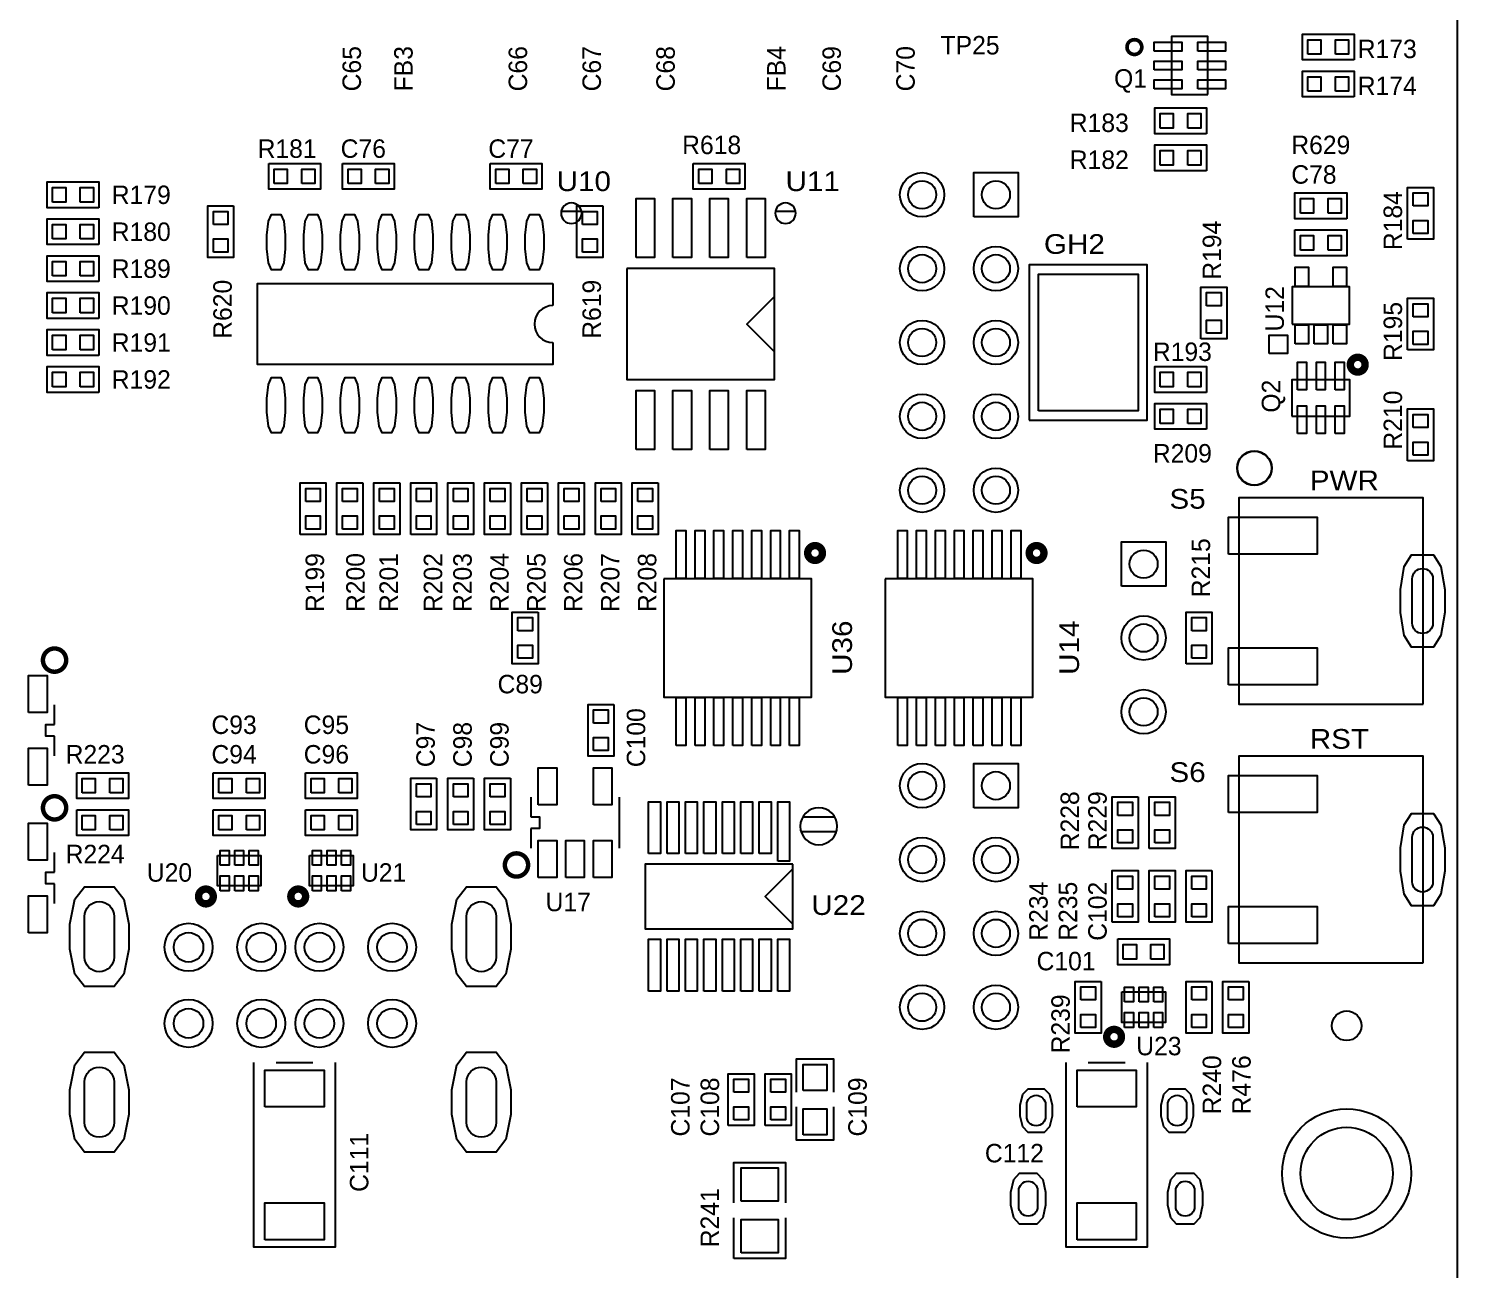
# Model space of a CAD drawing. Extents: x -13981 to 19531, y -9981 to 12034.
# Drawn here: x -3706 to 2100, y -2598 to 2442 of the extents above; entities that cross this region are included whole.
import ezdxf

# ---------------------------------------------------------------- set-up
doc = ezdxf.new("R2010")
doc.units = 0
doc.header["$MEASUREMENT"] = 0
doc.layers.get('0').update_dxf_attribs({"color": 1, "linetype": 'CONTINUOUS'})
doc.layers.add('1', color=3, linetype='CONTINUOUS')

# ---------------------------------------------------------------- blocks, each defined once
blk = doc.blocks.new('FIGURE_OBLONG')
blk.add_lwpolyline([(-0.5, -0.125), (-0.5, 0.125), (-0.416, 0.375), (-0.25, 0.5), (0.25, 0.5), (0.416, 0.375), (0.5, 0.125), (0.5, -0.125), (0.416, -0.375), (0.25, -0.5), (-0.25, -0.5), (-0.416, -0.375)], close=True)
blk = doc.blocks.new('FIGURE_CIRCLE')
blk.add_circle((0, 0), 0.5)
blk = doc.blocks.new('FIGURE_SQUARE')
blk.add_lwpolyline([(-0.5, -0.5), (-0.5, 0.5), (0.5, 0.5), (0.5, -0.5)], close=True)

msp = doc.modelspace()

# ---------------------------------------------------------------- linework, layer by layer
at = {"layer": '1'}
for points in [[(-10500, -2658.0002), (2100, -2658.0002), (2100, 9941.9998), (-10500, 9941.9998)], [(1086.33, 2173.8898), (1086.33, 2410.1098), (938.67, 2410.1098), (938.67, 2173.8898)], [(1680, 2314.4998), (1470, 2314.4998), (1470, 2419.4998), (1680, 2419.4998)], [(1680, 2164.4998), (1470, 2164.4998), (1470, 2269.4998), (1680, 2269.4998)], [(1080, 2014.4998), (870, 2014.4998), (870, 2119.4998), (1080, 2119.4998)], [(1080, 1864.4998), (870, 1864.4998), (870, 1969.4998), (1080, 1969.4998)], [(-2730, 1894.4998), (-2520, 1894.4998), (-2520, 1789.4998), (-2730, 1789.4998)], [(-2430, 1894.4998), (-2220, 1894.4998), (-2220, 1789.4998), (-2430, 1789.4998)], [(-1830, 1894.4998), (-1620, 1894.4998), (-1620, 1789.4998), (-1830, 1789.4998)], [(-1005, 1894.4998), (-795, 1894.4998), (-795, 1789.4998), (-1005, 1789.4998)], [(-3420, 1714.4998), (-3630, 1714.4998), (-3630, 1819.4998), (-3420, 1819.4998)], [(1650, 1669.4998), (1440, 1669.4998), (1440, 1774.4998), (1650, 1774.4998)], [(1897.5, 1586.9998), (1897.5, 1796.9998), (2002.5, 1796.9998), (2002.5, 1586.9998)], [(-2872.5, 1721.9998), (-2872.5, 1511.9998), (-2977.5, 1511.9998), (-2977.5, 1721.9998)], [(-1372.5, 1721.9998), (-1372.5, 1511.9998), (-1477.5, 1511.9998), (-1477.5, 1721.9998)], [(-3420, 1564.4998), (-3630, 1564.4998), (-3630, 1669.4998), (-3420, 1669.4998)], [(1440, 1624.4998), (1650, 1624.4998), (1650, 1519.4998), (1440, 1519.4998)], [(-3420, 1414.4998), (-3630, 1414.4998), (-3630, 1519.4998), (-3420, 1519.4998)], [(-1275, 1466.9998), (-1275, 1016.9998), (-675, 1016.9998), (-675, 1466.9998)], [(360, 851.9998), (840, 851.9998), (840, 1481.9998), (360, 1481.9998)], [(-3420, 1264.4998), (-3630, 1264.4998), (-3630, 1369.4998), (-3420, 1369.4998)], [(1057.5, 1181.9998), (1057.5, 1391.9998), (1162.5, 1391.9998), (1162.5, 1181.9998)], [(1428, 1241.3998), (1662, 1241.3998), (1662, 1392.5998), (1428, 1392.5998)], [(1897.5, 1136.9998), (1897.5, 1346.9998), (2002.5, 1346.9998), (2002.5, 1136.9998)], [(-3420, 1114.4998), (-3630, 1114.4998), (-3630, 1219.4998), (-3420, 1219.4998)], [(1335, 1121.9998), (1335, 1196.9998), (1410, 1196.9998), (1410, 1121.9998)], [(-3420, 964.4998), (-3630, 964.4998), (-3630, 1069.4998), (-3420, 1069.4998)], [(1080, 964.4998), (870, 964.4998), (870, 1069.4998), (1080, 1069.4998)], [(1426.89, 868.1698), (1663.11, 868.1698), (1663.11, 1015.8298), (1426.89, 1015.8298)], [(1080, 814.4998), (870, 814.4998), (870, 919.4998), (1080, 919.4998)], [(1897.5, 686.9998), (1897.5, 896.9998), (2002.5, 896.9998), (2002.5, 686.9998)], [(-2602.5, 386.9998), (-2602.5, 596.9998), (-2497.5, 596.9998), (-2497.5, 386.9998)], [(-2347.5, 596.9998), (-2347.5, 386.9998), (-2452.5, 386.9998), (-2452.5, 596.9998)], [(-2197.5, 596.9998), (-2197.5, 386.9998), (-2302.5, 386.9998), (-2302.5, 596.9998)], [(-2152.5, 386.9998), (-2152.5, 596.9998), (-2047.5, 596.9998), (-2047.5, 386.9998)], [(-2002.5, 386.9998), (-2002.5, 596.9998), (-1897.5, 596.9998), (-1897.5, 386.9998)], [(-1747.5, 596.9998), (-1747.5, 386.9998), (-1852.5, 386.9998), (-1852.5, 596.9998)], [(-1597.5, 596.9998), (-1597.5, 386.9998), (-1702.5, 386.9998), (-1702.5, 596.9998)], [(-1552.5, 386.9998), (-1552.5, 596.9998), (-1447.5, 596.9998), (-1447.5, 386.9998)], [(-1402.5, 386.9998), (-1402.5, 596.9998), (-1297.5, 596.9998), (-1297.5, 386.9998)], [(-1147.5, 596.9998), (-1147.5, 386.9998), (-1252.5, 386.9998), (-1252.5, 596.9998)], [(1961.22, -302.2922), (1961.22, 536.2918), (1211.22, 536.2918), (1211.22, -302.2922)], [(-1125, 206.9998), (-1125, -273.0002), (-525, -273.0002), (-525, 206.9998)], [(-225, 206.9998), (-225, -273.0002), (375, -273.0002), (375, 206.9998)], [(-1635, 71.9998), (-1635, -138.0002), (-1740, -138.0002), (-1740, 71.9998)], [(997.5, -138.0002), (997.5, 71.9998), (1102.5, 71.9998), (1102.5, -138.0002)], [(-1327.5, -303.0002), (-1327.5, -513.0002), (-1432.5, -513.0002), (-1432.5, -303.0002)], [(1961.22, -1352.2922), (1961.22, -513.7082), (1211.22, -513.7082), (1211.22, -1352.2922)], [(-3510, -580.5002), (-3300, -580.5002), (-3300, -685.5002), (-3510, -685.5002)], [(-2955, -580.5002), (-2745, -580.5002), (-2745, -685.5002), (-2955, -685.5002)], [(-2580, -580.5002), (-2370, -580.5002), (-2370, -685.5002), (-2580, -685.5002)], [(-2047.5, -603.0002), (-2047.5, -813.0002), (-2152.5, -813.0002), (-2152.5, -603.0002)], [(-1897.5, -603.0002), (-1897.5, -813.0002), (-2002.5, -813.0002), (-2002.5, -603.0002)], [(-1747.5, -603.0002), (-1747.5, -813.0002), (-1852.5, -813.0002), (-1852.5, -603.0002)], [(802.5, -678.0002), (802.5, -888.0002), (697.5, -888.0002), (697.5, -678.0002)], [(847.5, -888.0002), (847.5, -678.0002), (952.5, -678.0002), (952.5, -888.0002)], [(-3510, -730.5002), (-3300, -730.5002), (-3300, -835.5002), (-3510, -835.5002)], [(-2955, -730.5002), (-2745, -730.5002), (-2745, -835.5002), (-2955, -835.5002)], [(-2580, -730.5002), (-2370, -730.5002), (-2370, -835.5002), (-2580, -835.5002)], [(-2938.59, -915.9902), (-2761.41, -915.9902), (-2761.41, -1040.0102), (-2938.59, -1040.0102)], [(-2563.59, -915.9902), (-2386.41, -915.9902), (-2386.41, -1040.0102), (-2563.59, -1040.0102)], [(-600, -951.9002), (-1200, -951.9002), (-1200, -1214.1002), (-600, -1214.1002)], [(697.5, -1188.0002), (697.5, -978.0002), (802.5, -978.0002), (802.5, -1188.0002)], [(847.5, -1188.0002), (847.5, -978.0002), (952.5, -978.0002), (952.5, -1188.0002)], [(1102.5, -978.0002), (1102.5, -1188.0002), (997.5, -1188.0002), (997.5, -978.0002)], [(720, -1255.5002), (930, -1255.5002), (930, -1360.5002), (720, -1360.5002)], [(652.5, -1428.0002), (652.5, -1638.0002), (547.5, -1638.0002), (547.5, -1428.0002)], [(1102.5, -1428.0002), (1102.5, -1638.0002), (997.5, -1638.0002), (997.5, -1428.0002)], [(1252.5, -1428.0002), (1252.5, -1638.0002), (1147.5, -1638.0002), (1147.5, -1428.0002)], [(736.41, -1470.9902), (913.59, -1470.9902), (913.59, -1595.0102), (736.41, -1595.0102)], [(-862.5, -2013.0002), (-862.5, -1803.0002), (-757.5, -1803.0002), (-757.5, -2013.0002)], [(-712.5, -2013.0002), (-712.5, -1803.0002), (-607.5, -1803.0002), (-607.5, -2013.0002)]]:
    msp.add_lwpolyline(points, close=True, dxfattribs=at)
for points, const_width in [([(817.515, 2366.9851, 1), (757.4844, 2366.9851, 1)], 15), ([(1725.015, 1077.0001, 1), (1664.9856, 1077.0001, 1)], 30), ([(-480, 311.9998, 1), (-540, 311.9998, 1)], 30), ([(420, 311.9998, 1), (360, 311.9998, 1)], 30), ([(-3552.75, -123.0002, 1), (-3647.25, -123.0002, 1)], 18), ([(-3552.75, -723.0002, 1), (-3647.25, -723.0002, 1)], 18), ([(-1675.86, -955.0802, 1), (-1770.36, -955.0802, 1)], 18), ([(-2955, -1083.0002, 1), (-3015, -1083.0002, 1)], 30), ([(-2580, -1083.0002, 1), (-2640, -1083.0002, 1)], 30), ([(735, -1653.0002, 1), (675, -1653.0002, 1)], 30)]:
    msp.add_lwpolyline(points, format="xyb", close=True, dxfattribs=dict(at, const_width=const_width))
for points in [[(-1458.21, 1692.0283, 1), (-1541.7624, 1692.0283, 1)], [(-588.21, 1692.0283, 1), (-671.7624, 1692.0283, 1)], [(2000.268, 206.9998), (2000.268, 26.9998, -1), (1916.268, 26.9998), (1916.268, 206.9998, -1)], [(-420, -798.0002, 1), (-570, -798.0002, 1)], [(2000.268, -843.0002), (2000.268, -1023.0002, -1), (1916.268, -1023.0002), (1916.268, -843.0002, -1)], [(-3358.2, -1164.0002), (-3358.2, -1329.0002, -1), (-3478.2, -1329.0002), (-3478.2, -1164.0002, -1)], [(-1806, -1164.0002), (-1806, -1329.0002, -1), (-1926, -1329.0002), (-1926, -1164.0002, -1)], [(-3358.2, -1836.0002), (-3358.2, -2001.0002, -1), (-3478.2, -2001.0002), (-3478.2, -1836.0002, -1)], [(-1806, -1836.0002), (-1806, -2001.0002, -1), (-1926, -2001.0002), (-1926, -1836.0002, -1)], [(426.675, -1929.0152), (426.675, -1976.2652, -1), (349.905, -1976.2652), (349.905, -1929.0152, -1)], [(999.495, -1929.0152), (999.495, -1976.2652, -1), (922.725, -1976.2652), (922.725, -1929.0152, -1)], [(394.485, -2278.0352), (394.485, -2342.9852, -1), (317.715, -2342.9852), (317.715, -2278.0352, -1)], [(1032.285, -2278.0352), (1032.285, -2342.9852, -1), (955.515, -2342.9852), (955.515, -2278.0352, -1)]]:
    msp.add_lwpolyline(points, format="xyb", close=True, dxfattribs=at)
for points in [[(-1540.8525, 1700.6998), (-1459.1199, 1700.6998)], [(-670.8525, 1700.6998), (-589.1199, 1700.6998)], [(-1575, 1166.9998), (-1575, 1076.9998), (-2775, 1076.9998), (-2775, 1406.9998), (-1575, 1406.9998)], [(-1575, 1406.9998), (-1575, 1316.9998)], [(-675, 1354.4998), (-787.5, 1241.9998), (-675, 1129.4998)], [(-3599.88, -384.3902), (-3599.88, -304.6502)], [(-3599.88, -431.6102), (-3635.31, -431.6102), (-3635.31, -384.3902), (-3599.88, -384.3902)], [(-3599.88, -511.3502), (-3599.88, -431.6102)], [(-1665.12, -679.6502), (-1665.12, -759.3902)], [(-1304.88, -886.3502), (-1304.88, -679.6502)], [(-1665.12, -759.3902), (-1629.69, -759.3902), (-1629.69, -806.6102), (-1665.12, -806.6102)], [(-1665.12, -806.6102), (-1665.12, -886.3502)], [(-559.2441, -759.3002), (-430.7559, -759.3002)], [(-566.9118, -819.3002), (-423.0882, -819.3002)], [(-3599.88, -984.3902), (-3599.88, -904.6502)], [(-3599.88, -1031.6102), (-3635.31, -1031.6102), (-3635.31, -984.3902), (-3599.88, -984.3902)], [(-600, -1195.5002), (-712.5, -1083.0002), (-600, -970.5002)], [(-3599.88, -1111.3502), (-3599.88, -1031.6102)], [(-2460, -1758.0002), (-2460, -2508.0002), (-2790, -2508.0002), (-2790, -1758.0002)], [(-2700, -1758.0002), (-2550, -1758.0002)], [(-585, -1878.0002), (-585, -1743.0002), (-435, -1743.0002), (-435, -1878.0002)], [(840, -1758.0002), (840, -2508.0002), (510, -2508.0002), (510, -1758.0002)], [(600, -1758.0002), (750, -1758.0002)], [(-435, -1938.0002), (-435, -2073.0002), (-585, -2073.0002), (-585, -1938.0002)], [(-840, -2328.0002), (-840, -2163.0002), (-825, -2163.0002), (-630, -2163.0002), (-630, -2328.0002)], [(-840, -2553.0002), (-840, -2388.0002)], [(-630, -2388.0002), (-630, -2553.0002), (-840, -2553.0002)]]:
    msp.add_lwpolyline(points, dxfattribs=at)
msp.add_lwpolyline([(-1575, 1316.9998, 1), (-1575, 1166.9998)], format="xyb", dxfattribs=at)

# ---------------------------------------------------------------- block references
for name, p, xscale, yscale in [('FIGURE_SQUARE', (923.91, 2368.7698), 112.2, 36), ('FIGURE_SQUARE', (1101.09, 2368.7698), 112.2, 36), ('FIGURE_SQUARE', (1518.9, 2366.9998), 53.16, 59.07), ('FIGURE_SQUARE', (1631.1, 2366.9998), 53.16, 59.07), ('FIGURE_SQUARE', (923.91, 2291.9998), 112.2, 36), ('FIGURE_SQUARE', (1101.09, 2291.9998), 112.2, 36), ('FIGURE_SQUARE', (923.91, 2215.2298), 112.2, 36), ('FIGURE_SQUARE', (1101.09, 2215.2298), 112.2, 36), ('FIGURE_SQUARE', (1518.9, 2216.9998), 53.16, 59.07), ('FIGURE_SQUARE', (1631.1, 2216.9998), 53.16, 59.07), ('FIGURE_SQUARE', (918.9, 2066.9998), 53.16, 59.07), ('FIGURE_SQUARE', (1031.1, 2066.9998), 53.16, 59.07), ('FIGURE_SQUARE', (918.9, 1916.9998), 53.16, 59.07), ('FIGURE_SQUARE', (1031.1, 1916.9998), 53.16, 59.07), ('FIGURE_SQUARE', (-2681.1, 1841.9998), 53.16, 59.07), ('FIGURE_SQUARE', (-2568.9, 1841.9998), 53.16, 59.07), ('FIGURE_SQUARE', (-2381.1, 1841.9998), 53.16, 59.07), ('FIGURE_SQUARE', (-2268.9, 1841.9998), 53.16, 59.07), ('FIGURE_SQUARE', (-1781.1, 1841.9998), 53.16, 59.07), ('FIGURE_SQUARE', (-1668.9, 1841.9998), 53.16, 59.07), ('FIGURE_SQUARE', (-956.1, 1841.9998), 53.16, 59.07), ('FIGURE_SQUARE', (-843.9, 1841.9998), 53.16, 59.07), ('FIGURE_CIRCLE', (-75, 1766.9998), 180, 180), ('FIGURE_CIRCLE', (-75, 1766.9998), 114, 114), ('FIGURE_SQUARE', (225, 1766.9998), 180, 180), ('FIGURE_CIRCLE', (225, 1766.9998), 114, 114), ('FIGURE_SQUARE', (-3581.1, 1766.9998), 53.16, 59.07), ('FIGURE_SQUARE', (-3468.9, 1766.9998), 53.16, 59.07), ('FIGURE_SQUARE', (-1200, 1631.9998), 75, 240), ('FIGURE_SQUARE', (-1050, 1631.9998), 75, 240), ('FIGURE_SQUARE', (-900, 1631.9998), 75, 240), ('FIGURE_SQUARE', (-750, 1631.9998), 75, 240), ('FIGURE_SQUARE', (1488.9, 1721.9998), 53.16, 59.07), ('FIGURE_SQUARE', (1601.1, 1721.9998), 53.16, 59.07), ('FIGURE_SQUARE', (1950, 1748.0998), 59.07, 53.16), ('FIGURE_SQUARE', (-2925, 1673.0998), 59.07, 53.16), ('FIGURE_OBLONG', (-2700, 1574.9998), 75, 225), ('FIGURE_OBLONG', (-2550, 1574.9998), 75, 225), ('FIGURE_OBLONG', (-2400, 1574.9998), 75, 225), ('FIGURE_OBLONG', (-2250, 1574.9998), 75, 225), ('FIGURE_OBLONG', (-2100, 1574.9998), 75, 225), ('FIGURE_OBLONG', (-1950, 1574.9998), 75, 225), ('FIGURE_OBLONG', (-1800, 1574.9998), 75, 225), ('FIGURE_OBLONG', (-1650, 1574.9998), 75, 225), ('FIGURE_SQUARE', (-1425, 1673.0998), 59.07, 53.16), ('FIGURE_SQUARE', (-3581.1, 1616.9998), 53.16, 59.07), ('FIGURE_SQUARE', (-3468.9, 1616.9998), 53.16, 59.07), ('FIGURE_SQUARE', (1950, 1635.8998), 59.07, 53.16), ('FIGURE_SQUARE', (-2925, 1560.8998), 59.07, 53.16), ('FIGURE_SQUARE', (-1425, 1560.8998), 59.07, 53.16), ('FIGURE_SQUARE', (1488.9, 1571.9998), 53.16, 59.07), ('FIGURE_SQUARE', (1601.1, 1571.9998), 53.16, 59.07), ('FIGURE_CIRCLE', (-75, 1466.9998), 180, 180), ('FIGURE_CIRCLE', (-75, 1466.9998), 114, 114), ('FIGURE_CIRCLE', (225, 1466.9998), 180, 180), ('FIGURE_CIRCLE', (225, 1466.9998), 114, 114), ('FIGURE_SQUARE', (-3581.1, 1466.9998), 53.16, 59.07), ('FIGURE_SQUARE', (-3468.9, 1466.9998), 53.16, 59.07), ('FIGURE_SQUARE', (1468.2, 1433.9998), 54.3, 78), ('FIGURE_SQUARE', (1621.8, 1433.9998), 54.3, 78), ('FIGURE_SQUARE', (600, 1166.9998), 405, 555), ('FIGURE_SQUARE', (-3581.1, 1316.9998), 53.16, 59.07), ('FIGURE_SQUARE', (-3468.9, 1316.9998), 53.16, 59.07), ('FIGURE_SQUARE', (1110, 1343.0998), 59.07, 53.16), ('FIGURE_SQUARE', (1950, 1298.0998), 59.07, 53.16), ('FIGURE_CIRCLE', (-75, 1166.9998), 180, 180), ('FIGURE_CIRCLE', (-75, 1166.9998), 114, 114), ('FIGURE_CIRCLE', (225, 1166.9998), 180, 180), ('FIGURE_CIRCLE', (225, 1166.9998), 114, 114), ('FIGURE_SQUARE', (1110, 1230.8998), 59.07, 53.16), ('FIGURE_SQUARE', (1468.2, 1199.9998), 54.3, 78), ('FIGURE_SQUARE', (1545, 1199.9998), 54.3, 78), ('FIGURE_SQUARE', (1621.8, 1199.9998), 54.3, 78), ('FIGURE_SQUARE', (-3581.1, 1166.9998), 53.16, 59.07), ('FIGURE_SQUARE', (-3468.9, 1166.9998), 53.16, 59.07), ('FIGURE_SQUARE', (1950, 1185.8998), 59.07, 53.16), ('FIGURE_SQUARE', (-3581.1, 1016.9998), 53.16, 59.07), ('FIGURE_SQUARE', (-3468.9, 1016.9998), 53.16, 59.07), ('FIGURE_SQUARE', (918.9, 1016.9998), 53.16, 59.07), ('FIGURE_SQUARE', (1031.1, 1016.9998), 53.16, 59.07), ('FIGURE_SQUARE', (1468.23, 1030.5898), 36, 112.2), ('FIGURE_SQUARE', (1545, 1030.5898), 36, 112.2), ('FIGURE_SQUARE', (1621.77, 1030.5898), 36, 112.2), ('FIGURE_OBLONG', (-2700, 911.9998), 75, 225), ('FIGURE_OBLONG', (-2550, 911.9998), 75, 225), ('FIGURE_OBLONG', (-2400, 911.9998), 75, 225), ('FIGURE_OBLONG', (-2250, 911.9998), 75, 225), ('FIGURE_OBLONG', (-2100, 911.9998), 75, 225), ('FIGURE_OBLONG', (-1950, 911.9998), 75, 225), ('FIGURE_OBLONG', (-1800, 911.9998), 75, 225), ('FIGURE_OBLONG', (-1650, 911.9998), 75, 225), ('FIGURE_SQUARE', (-1200, 851.9998), 75, 240), ('FIGURE_SQUARE', (-1050, 851.9998), 75, 240), ('FIGURE_SQUARE', (-900, 851.9998), 75, 240), ('FIGURE_SQUARE', (-750, 851.9998), 75, 240), ('FIGURE_CIRCLE', (-75, 866.9998), 180, 180), ('FIGURE_CIRCLE', (225, 866.9998), 180, 180), ('FIGURE_CIRCLE', (-75, 866.9998), 114, 114), ('FIGURE_CIRCLE', (225, 866.9998), 114, 114), ('FIGURE_SQUARE', (918.9, 866.9998), 53.16, 59.07), ('FIGURE_SQUARE', (1031.1, 866.9998), 53.16, 59.07), ('FIGURE_SQUARE', (1468.23, 853.4098), 36, 112.2), ('FIGURE_SQUARE', (1545, 853.4098), 36, 112.2), ('FIGURE_SQUARE', (1621.77, 853.4098), 36, 112.2), ('FIGURE_SQUARE', (1950, 848.0998), 59.07, 53.16), ('FIGURE_SQUARE', (1950, 735.8998), 59.07, 53.16), ('FIGURE_CIRCLE', (1275, 656.7598), 141, 141), ('FIGURE_CIRCLE', (1275, 656.7598), 138, 138), ('FIGURE_CIRCLE', (-75, 566.9998), 180, 180), ('FIGURE_CIRCLE', (225, 566.9998), 180, 180), ('FIGURE_CIRCLE', (-75, 566.9998), 114, 114), ('FIGURE_CIRCLE', (225, 566.9998), 114, 114), ('FIGURE_SQUARE', (-2550, 548.0998), 59.07, 53.16), ('FIGURE_SQUARE', (-2400, 548.0998), 59.07, 53.16), ('FIGURE_SQUARE', (-2250, 548.0998), 59.07, 53.16), ('FIGURE_SQUARE', (-2100, 548.0998), 59.07, 53.16), ('FIGURE_SQUARE', (-1950, 548.0998), 59.07, 53.16), ('FIGURE_SQUARE', (-1800, 548.0998), 59.07, 53.16), ('FIGURE_SQUARE', (-1650, 548.0998), 59.07, 53.16), ('FIGURE_SQUARE', (-1500, 548.0998), 59.07, 53.16), ('FIGURE_SQUARE', (-1350, 548.0998), 59.07, 53.16), ('FIGURE_SQUARE', (-1200, 548.0998), 59.07, 53.16), ('FIGURE_SQUARE', (-2550, 435.8998), 59.07, 53.16), ('FIGURE_SQUARE', (-2400, 435.8998), 59.07, 53.16), ('FIGURE_SQUARE', (-2250, 435.8998), 59.07, 53.16), ('FIGURE_SQUARE', (-2100, 435.8998), 59.07, 53.16), ('FIGURE_SQUARE', (-1950, 435.8998), 59.07, 53.16), ('FIGURE_SQUARE', (-1800, 435.8998), 59.07, 53.16), ('FIGURE_SQUARE', (-1650, 435.8998), 59.07, 53.16), ('FIGURE_SQUARE', (-1500, 435.8998), 59.07, 53.16), ('FIGURE_SQUARE', (-1350, 435.8998), 59.07, 53.16), ('FIGURE_SQUARE', (-1200, 435.8998), 59.07, 53.16), ('FIGURE_SQUARE', (1350, 382.7488), 360, 150), ('FIGURE_SQUARE', (-1054.8, 305.9998), 39, 195), ('FIGURE_SQUARE', (-978, 305.9998), 39, 195), ('FIGURE_SQUARE', (-901.2, 305.9998), 39, 195), ('FIGURE_SQUARE', (-824.4, 305.9998), 39, 195), ('FIGURE_SQUARE', (-747.6, 305.9998), 39, 195), ('FIGURE_SQUARE', (-670.8, 305.9998), 39, 195), ('FIGURE_SQUARE', (-594, 305.9998), 39, 195), ('FIGURE_SQUARE', (-154.8, 305.9998), 39, 195), ('FIGURE_SQUARE', (-78, 305.9998), 39, 195), ('FIGURE_SQUARE', (-1.2, 305.9998), 39, 195), ('FIGURE_SQUARE', (75.6, 305.9998), 39, 195), ('FIGURE_SQUARE', (152.4, 305.9998), 39, 195), ('FIGURE_SQUARE', (229.2, 305.9998), 39, 195), ('FIGURE_SQUARE', (306, 305.9998), 39, 195), ('FIGURE_SQUARE', (825, 266.9998), 180, 180), ('FIGURE_CIRCLE', (825, 266.9998), 114, 114), ('FIGURE_OBLONG', (1958.268, 116.9998), 180, 375), ('FIGURE_SQUARE', (-1687.5, 23.0998), 59.07, 53.16), ('FIGURE_CIRCLE', (825, -33.0002), 180, 180), ('FIGURE_CIRCLE', (825, -33.0002), 114, 114), ('FIGURE_SQUARE', (1050, 23.0998), 59.07, 53.16), ('FIGURE_SQUARE', (-1687.5, -89.1002), 59.07, 53.16), ('FIGURE_SQUARE', (1050, -89.1002), 59.07, 53.16), ('FIGURE_SQUARE', (1350, -148.7492), 360, 150), ('FIGURE_SQUARE', (-3667.8, -260.3702), 75, 150), ('FIGURE_SQUARE', (-1054.8, -372.0002), 39, 195), ('FIGURE_SQUARE', (-978, -372.0002), 39, 195), ('FIGURE_SQUARE', (-901.2, -372.0002), 39, 195), ('FIGURE_SQUARE', (-824.4, -372.0002), 39, 195), ('FIGURE_SQUARE', (-747.6, -372.0002), 39, 195), ('FIGURE_SQUARE', (-670.8, -372.0002), 39, 195), ('FIGURE_SQUARE', (-594, -372.0002), 39, 195), ('FIGURE_SQUARE', (-154.8, -372.0002), 39, 195), ('FIGURE_SQUARE', (-78, -372.0002), 39, 195), ('FIGURE_SQUARE', (-1.2, -372.0002), 39, 195), ('FIGURE_SQUARE', (75.6, -372.0002), 39, 195), ('FIGURE_SQUARE', (152.4, -372.0002), 39, 195), ('FIGURE_SQUARE', (229.2, -372.0002), 39, 195), ('FIGURE_SQUARE', (306, -372.0002), 39, 195), ('FIGURE_CIRCLE', (825, -333.0002), 180, 180), ('FIGURE_CIRCLE', (825, -333.0002), 114, 114), ('FIGURE_SQUARE', (-1380, -351.9002), 59.07, 53.16), ('FIGURE_SQUARE', (-1380, -464.1002), 59.07, 53.16), ('FIGURE_SQUARE', (-3667.8, -555.6302), 75, 150), ('FIGURE_SQUARE', (-1597.2, -635.3702), 75, 150), ('FIGURE_SQUARE', (-1372.8, -635.3702), 75, 150), ('FIGURE_CIRCLE', (-75, -633.0002), 180, 180), ('FIGURE_CIRCLE', (-75, -633.0002), 114, 114), ('FIGURE_SQUARE', (225, -633.0002), 180, 180), ('FIGURE_CIRCLE', (225, -633.0002), 114, 114), ('FIGURE_SQUARE', (-3461.1, -633.0002), 53.16, 59.07), ('FIGURE_SQUARE', (-3348.9, -633.0002), 53.16, 59.07), ('FIGURE_SQUARE', (-2906.1, -633.0002), 53.16, 59.07), ('FIGURE_SQUARE', (-2793.9, -633.0002), 53.16, 59.07), ('FIGURE_SQUARE', (-2531.1, -633.0002), 53.16, 59.07), ('FIGURE_SQUARE', (-2418.9, -633.0002), 53.16, 59.07), ('FIGURE_SQUARE', (-2100, -651.9002), 59.07, 53.16), ('FIGURE_SQUARE', (-1950, -651.9002), 59.07, 53.16), ('FIGURE_SQUARE', (-1800, -651.9002), 59.07, 53.16), ('FIGURE_SQUARE', (1350, -667.2512), 360, 150), ('FIGURE_SQUARE', (-3461.1, -783.0002), 53.16, 59.07), ('FIGURE_SQUARE', (-3348.9, -783.0002), 53.16, 59.07), ('FIGURE_SQUARE', (-2906.1, -783.0002), 53.16, 59.07), ('FIGURE_SQUARE', (-2793.9, -783.0002), 53.16, 59.07), ('FIGURE_SQUARE', (-2531.1, -783.0002), 53.16, 59.07), ('FIGURE_SQUARE', (-2418.9, -783.0002), 53.16, 59.07), ('FIGURE_SQUARE', (-2100, -764.1002), 59.07, 53.16), ('FIGURE_SQUARE', (-1950, -764.1002), 59.07, 53.16), ('FIGURE_SQUARE', (-1800, -764.1002), 59.07, 53.16), ('FIGURE_SQUARE', (-1162.5, -804.0002), 48, 210), ('FIGURE_SQUARE', (-1087.5, -804.0002), 48, 210), ('FIGURE_SQUARE', (-1012.5, -804.0002), 48, 210), ('FIGURE_SQUARE', (-937.5, -804.0002), 48, 210), ('FIGURE_SQUARE', (-862.5, -804.0002), 48, 210), ('FIGURE_SQUARE', (-787.5, -804.0002), 48, 210), ('FIGURE_SQUARE', (-712.5, -804.0002), 48, 210), ('FIGURE_SQUARE', (-637.5, -819.0002), 48, 240), ('FIGURE_SQUARE', (750, -726.9002), 59.07, 53.16), ('FIGURE_SQUARE', (900, -726.9002), 59.07, 53.16), ('FIGURE_OBLONG', (1958.268, -933.0002), 180, 375), ('FIGURE_SQUARE', (-3667.8, -860.3702), 75, 150), ('FIGURE_SQUARE', (750, -839.1002), 59.07, 53.16), ('FIGURE_SQUARE', (900, -839.1002), 59.07, 53.16), ('FIGURE_SQUARE', (-1597.2, -930.6302), 75, 150), ('FIGURE_SQUARE', (-1485, -930.6302), 75, 150), ('FIGURE_SQUARE', (-1372.8, -930.6302), 75, 150), ('FIGURE_CIRCLE', (-75, -933.0002), 180, 180), ('FIGURE_CIRCLE', (225, -933.0002), 180, 180), ('FIGURE_SQUARE', (-2909.04, -926.1602), 36, 60), ('FIGURE_SQUARE', (-2850, -926.1602), 36, 60), ('FIGURE_SQUARE', (-2790.96, -926.1602), 36, 60), ('FIGURE_SQUARE', (-2534.04, -926.1602), 36, 60), ('FIGURE_SQUARE', (-2475, -926.1602), 36, 60), ('FIGURE_SQUARE', (-2415.96, -926.1602), 36, 60), ('FIGURE_CIRCLE', (-75, -933.0002), 114, 114), ('FIGURE_CIRCLE', (225, -933.0002), 114, 114), ('FIGURE_OBLONG', (-3418.2, -1246.5002), 240, 405), ('FIGURE_SQUARE', (-2909.04, -1029.8402), 36, 60), ('FIGURE_SQUARE', (-2850, -1029.8402), 36, 60), ('FIGURE_SQUARE', (-2790.96, -1029.8402), 36, 60), ('FIGURE_SQUARE', (-2534.04, -1029.8402), 36, 60), ('FIGURE_SQUARE', (-2475, -1029.8402), 36, 60), ('FIGURE_SQUARE', (-2415.96, -1029.8402), 36, 60), ('FIGURE_OBLONG', (-1866, -1246.5002), 240, 405), ('FIGURE_SQUARE', (750, -1026.9002), 59.07, 53.16), ('FIGURE_SQUARE', (900, -1026.9002), 59.07, 53.16), ('FIGURE_SQUARE', (1050, -1026.9002), 59.07, 53.16), ('FIGURE_SQUARE', (-3667.8, -1155.6302), 75, 150), ('FIGURE_CIRCLE', (-75, -1233.0002), 180, 180), ('FIGURE_CIRCLE', (225, -1233.0002), 180, 180), ('FIGURE_SQUARE', (750, -1139.1002), 59.07, 53.16), ('FIGURE_SQUARE', (900, -1139.1002), 59.07, 53.16), ('FIGURE_SQUARE', (1050, -1139.1002), 59.07, 53.16), ('FIGURE_SQUARE', (1350, -1198.7492), 360, 150), ('FIGURE_CIRCLE', (-3055.5, -1289.4002), 195, 195), ('FIGURE_CIRCLE', (-2760.3, -1289.4002), 195, 195), ('FIGURE_CIRCLE', (-2523.9, -1289.4002), 195, 195), ('FIGURE_CIRCLE', (-2228.7, -1289.4002), 195, 195), ('FIGURE_CIRCLE', (-75, -1233.0002), 114, 114), ('FIGURE_CIRCLE', (225, -1233.0002), 114, 114), ('FIGURE_CIRCLE', (-3055.5, -1289.4002), 120, 120), ('FIGURE_CIRCLE', (-2760.3, -1289.4002), 120, 120), ('FIGURE_CIRCLE', (-2523.9, -1289.4002), 120, 120), ('FIGURE_CIRCLE', (-2228.7, -1289.4002), 120, 120), ('FIGURE_SQUARE', (-1162.5, -1362.0002), 48, 210), ('FIGURE_SQUARE', (-1087.5, -1362.0002), 48, 210), ('FIGURE_SQUARE', (-1012.5, -1362.0002), 48, 210), ('FIGURE_SQUARE', (-937.5, -1362.0002), 48, 210), ('FIGURE_SQUARE', (-862.5, -1362.0002), 48, 210), ('FIGURE_SQUARE', (-787.5, -1362.0002), 48, 210), ('FIGURE_SQUARE', (-712.5, -1362.0002), 48, 210), ('FIGURE_SQUARE', (-637.5, -1362.0002), 48, 210), ('FIGURE_SQUARE', (768.9, -1308.0002), 53.16, 59.07), ('FIGURE_SQUARE', (881.1, -1308.0002), 53.16, 59.07), ('FIGURE_CIRCLE', (-75, -1533.0002), 180, 180), ('FIGURE_CIRCLE', (225, -1533.0002), 180, 180), ('FIGURE_SQUARE', (600, -1476.9002), 59.07, 53.16), ('FIGURE_SQUARE', (765.96, -1481.1602), 36, 60), ('FIGURE_SQUARE', (825, -1481.1602), 36, 60), ('FIGURE_SQUARE', (884.04, -1481.1602), 36, 60), ('FIGURE_SQUARE', (1050, -1476.9002), 59.07, 53.16), ('FIGURE_SQUARE', (1200, -1476.9002), 59.07, 53.16), ('FIGURE_CIRCLE', (-3055.5, -1598.4002), 195, 195), ('FIGURE_CIRCLE', (-2760.3, -1598.4002), 195, 195), ('FIGURE_CIRCLE', (-2523.9, -1598.4002), 195, 195), ('FIGURE_CIRCLE', (-2228.7, -1598.4002), 195, 195), ('FIGURE_CIRCLE', (-75, -1533.0002), 114, 114), ('FIGURE_CIRCLE', (225, -1533.0002), 114, 114), ('FIGURE_CIRCLE', (-3055.5, -1598.4002), 120, 120), ('FIGURE_CIRCLE', (-2760.3, -1598.4002), 120, 120), ('FIGURE_CIRCLE', (-2523.9, -1598.4002), 120, 120), ('FIGURE_CIRCLE', (-2228.7, -1598.4002), 120, 120), ('FIGURE_SQUARE', (600, -1589.1002), 59.07, 53.16), ('FIGURE_SQUARE', (765.96, -1584.8402), 36, 60), ('FIGURE_SQUARE', (825, -1584.8402), 36, 60), ('FIGURE_SQUARE', (884.04, -1584.8402), 36, 60), ('FIGURE_SQUARE', (1050, -1589.1002), 59.07, 53.16), ('FIGURE_SQUARE', (1200, -1589.1002), 59.07, 53.16), ('FIGURE_CIRCLE', (1650, -1608.0002), 120, 120), ('FIGURE_OBLONG', (-3418.2, -1918.5002), 240, 405), ('FIGURE_OBLONG', (-1866, -1918.5002), 240, 405), ('FIGURE_SQUARE', (-2625, -1863.0002), 240, 150), ('FIGURE_SQUARE', (-510, -1818.0002), 96, 105), ('FIGURE_SQUARE', (675, -1863.0002), 240, 150), ('FIGURE_SQUARE', (-810, -1851.9002), 59.07, 53.16), ('FIGURE_SQUARE', (-660, -1851.9002), 59.07, 53.16), ('FIGURE_OBLONG', (388.29, -1952.6402), 129.93, 177.18), ('FIGURE_OBLONG', (961.11, -1952.6402), 129.93, 177.18), ('FIGURE_SQUARE', (-810, -1964.1002), 59.07, 53.16), ('FIGURE_SQUARE', (-660, -1964.1002), 59.07, 53.16), ('FIGURE_SQUARE', (-510, -1998.0002), 96, 105), ('FIGURE_CIRCLE', (1650, -2208.0002), 525, 525), ('FIGURE_CIRCLE', (1650, -2208.0002), 375, 375), ('FIGURE_SQUARE', (-735, -2253.0002), 150, 135), ('FIGURE_OBLONG', (356.1, -2310.5102), 141.72, 206.7), ('FIGURE_OBLONG', (993.9, -2310.5102), 141.72, 206.7), ('FIGURE_SQUARE', (-2625, -2403.0002), 240, 150), ('FIGURE_SQUARE', (675, -2403.0002), 240, 150), ('FIGURE_SQUARE', (-735, -2463.0002), 150, 135)]:
    msp.add_blockref(name, p, dxfattribs=dict(at, xscale=xscale, yscale=yscale))

# ---------------------------------------------------------------- texts
for s, p in [('TP25', (0, 2336.9998)), ('R173', (1695, 2321.9998)), ('Q1', (705, 2201.9998)), ('R174', (1695, 2171.9998)), ('R183', (525, 2021.9998)), ('R181', (-2775, 1916.9998)), ('C76', (-2437.5, 1916.9998)), ('C77', (-1837.5, 1916.9998)), ('R618', (-1050, 1931.9998)), ('R629', (1425, 1931.9998)), ('R182', (525, 1871.9998)), ('C78', (1425, 1811.9998)), ('R179', (-3367.5, 1729.4998)), ('R180', (-3367.5, 1579.4998)), ('R189', (-3367.5, 1429.4998)), ('R190', (-3367.5, 1279.4998)), ('R191', (-3367.5, 1129.4998)), ('R193', (862.5, 1091.9998)), ('R192', (-3367.5, 979.4998)), ('R209', (862.5, 679.4998)), ('C89', (-1800, -258.0002)), ('C93', (-2962.5, -423.0002)), ('C95', (-2587.5, -423.0002)), ('R223', (-3555, -543.0002)), ('C94', (-2962.5, -543.0002)), ('C96', (-2587.5, -543.0002)), ('R224', (-3555, -948.0002)), ('U20', (-3225, -1023.0002)), ('U21', (-2355, -1023.0002)), ('U17', (-1605, -1143.0002)), ('C101', (390, -1383.0002)), ('U23', (795, -1728.0002)), ('C112', (180, -2163.0002))]:
    msp.add_text(s, height=75, dxfattribs=at).set_placement(p)
for s, p in [('C65', (-2355, 2186.9998)), ('FB3', (-2145, 2186.9998)), ('C66', (-1680, 2186.9998)), ('C67', (-1380, 2186.9998)), ('C68', (-1080, 2186.9998)), ('FB4', (-630, 2186.9998)), ('C69', (-405, 2186.9998)), ('C70', (-105, 2186.9998)), ('R184', (1875, 1541.9998)), ('R194', (1140, 1421.9998)), ('R620', (-2880, 1181.9998)), ('R619', (-1380, 1181.9998)), ('U12', (1395, 1211.9998)), ('R195', (1875, 1091.9998)), ('Q2', (1380, 881.9998)), ('R210', (1875, 731.9998)), ('R215', (1095, 131.9998)), ('R199', (-2505, 71.9998)), ('R200', (-2340, 71.9998)), ('R201', (-2205, 71.9998)), ('R202', (-2025, 71.9998)), ('R203', (-1905, 71.9998)), ('R204', (-1755, 71.9998)), ('R205', (-1605, 71.9998)), ('R206', (-1455, 71.9998)), ('R207', (-1305, 71.9998)), ('R208', (-1155, 71.9998)), ('C100', (-1200, -558.0002)), ('C97', (-2055, -558.0002)), ('C98', (-1905, -558.0002)), ('C99', (-1755, -558.0002)), ('R228', (562.5, -895.5002)), ('R229', (675, -895.5002)), ('R234', (435, -1263.0002)), ('R235', (555, -1263.0002)), ('C102', (675, -1263.0002)), ('R239', (525, -1720.5002)), ('R240', (1140, -1968.0002)), ('R476', (1260, -1968.0002)), ('C107', (-1020, -2058.0002)), ('C108', (-900, -2058.0002)), ('C109', (-300, -2058.0002)), ('C111', (-2325, -2283.0002)), ('R241', (-900, -2508.0002))]:
    msp.add_text(s, height=75, rotation=90, dxfattribs=at).set_placement(p)
at = {"layer": '1', "width": 1.125}
for s, p in [('U10', (-1560, 1781.9998)), ('U11', (-630, 1781.9998)), ('GH2', (420, 1526.9998)), ('PWR', (1500, 566.9998)), ('S5', (930, 491.9998)), ('RST', (1500, -483.0002)), ('S6', (930, -618.0002)), ('U22', (-525, -1158.0002))]:
    msp.add_text(s, height=80, dxfattribs=at).set_placement(p)
for s, p in [('U36', (-360, -183.0002)), ('U14', (562.5, -183.0002))]:
    msp.add_text(s, height=80, rotation=90, dxfattribs=at).set_placement(p)

doc.saveas('drawing.dxf')
